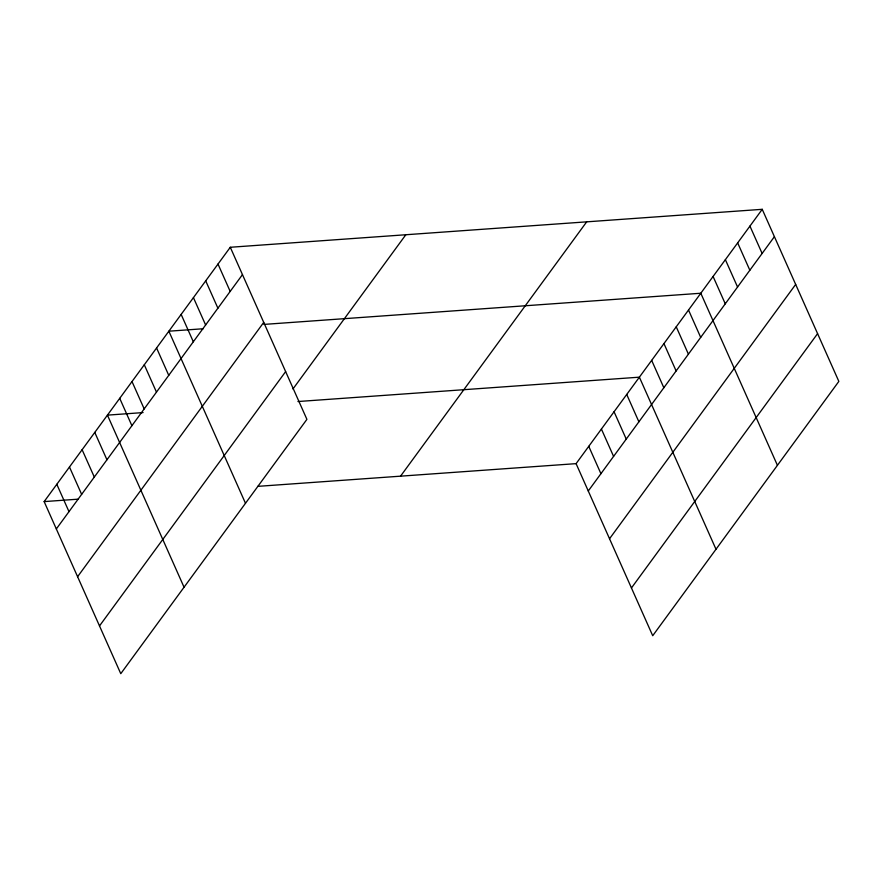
<?xml version="1.0" encoding="UTF-8"?>
<svg xmlns="http://www.w3.org/2000/svg" width="883" height="883" viewBox="0 0 883 883"><rect width="100%" height="100%" fill="white"/><g stroke="black" fill="none" stroke-linecap="round" stroke-linejoin="round"><path stroke-width="1.32" d="M230.286 247.273L306.909 419.359L120.772 673.685L44.15 501.599L230.286 247.273L762.228 209.315L838.85 381.401L652.714 635.727L576.091 463.641L762.228 209.315M56.324 528.95L242.472 274.624M77.594 576.709L263.73 322.383M99.503 625.926L285.639 371.6M292.957 388.962L405.827 234.746M400.551 476.169L586.687 221.843M588.266 490.992L774.413 236.666M609.535 538.751L795.671 284.425M631.444 587.968L817.581 333.642M203.178 328.752L168.863 331.202L245.485 503.288M263.896 324.414L700.804 293.244L777.426 465.33M143.079 412.582L107.439 415.131L184.05 587.217M297.935 401.533L639.38 377.173L716.003 549.259M44.15 501.599L78.466 499.149M257.77 486.356L576.091 463.641M749.943 226.103L762.128 253.454M737.658 242.88L749.844 270.242M725.373 259.668L737.559 287.019M713.089 276.456L725.274 303.807M688.519 310.032L700.694 337.383M676.235 326.809L688.409 354.16M663.95 343.597L676.124 370.948M651.665 360.385L663.839 387.736M626.72 394.458L638.895 421.82M614.06 411.754L626.246 439.105M601.411 429.05L613.586 456.401M588.751 446.345L600.926 473.696M218.002 264.061L230.187 291.412M205.717 280.849L217.902 308.2M193.432 297.626L205.618 324.977M181.147 314.414L193.322 341.765M156.578 347.99L168.752 375.341M144.293 364.767L156.468 392.118M132.008 381.555L144.183 408.906M119.724 398.343L131.898 425.694M94.779 432.427L106.953 459.778M82.119 449.712L94.304 477.063M69.47 467.008L81.644 494.359M56.81 484.303L68.984 511.654"/></g></svg>
